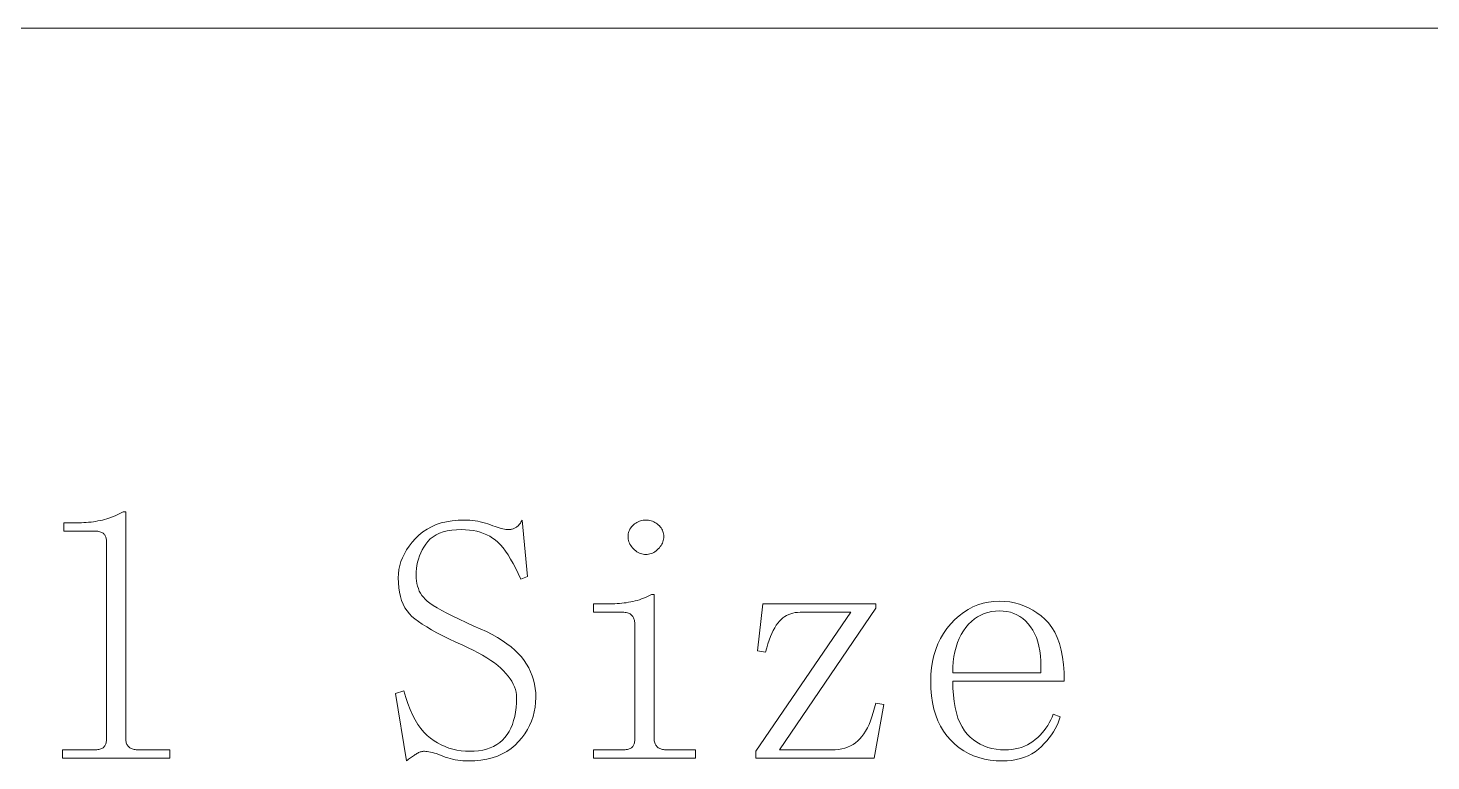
# Model space of a CAD drawing. Extents: x 1 to 297, y 1 to 210.
# Drawn here: x 8.89 to 17.63, y 51.94 to 56.51 of the extents above; entities that cross this region are included whole.
import ezdxf

# ---------------------------------------------------------------- set-up
doc = ezdxf.new("R2010")
doc.units = 0

msp = doc.modelspace()

# ---------------------------------------------------------------- linework, layer by layer
at = {"color": 7, "lineweight": 13}
msp.add_line((1.3055, 56.5077), (219.3213, 56.5077), dxfattribs=at)
for points in [[(9.2055, 53.4277), (9.2208, 53.4279), (9.236, 53.4284), (9.251, 53.4293), (9.2658, 53.4305), (9.2805, 53.432), (9.295, 53.4339), (9.3093, 53.4361), (9.3234, 53.4387), (9.3374, 53.4416), (9.3512, 53.4449), (9.3648, 53.4485), (9.3783, 53.4524), (9.3916, 53.4567), (9.4047, 53.4613), (9.4176, 53.4663), (9.4304, 53.4716), (9.443, 53.4773), (9.4554, 53.4833), (9.4677, 53.4896), (9.4798, 53.4963), (9.4969, 53.4963), (9.4969, 52.082), (9.4971, 52.0753), (9.4978, 52.069), (9.4989, 52.063), (9.5004, 52.0573), (9.5023, 52.052), (9.5046, 52.047), (9.5074, 52.0424), (9.5106, 52.0381), (9.5143, 52.0342), (9.5184, 52.0306), (9.5228, 52.0273), (9.5274, 52.0244), (9.5324, 52.0218), (9.5376, 52.0196), (9.543, 52.0177), (9.5487, 52.0162), (9.5547, 52.015), (9.5609, 52.0141), (9.5673, 52.0136), (9.5741, 52.0134), (9.7712, 52.0134), (9.7712, 51.962), (9.1026, 51.962), (9.1026, 52.0134), (9.2998, 52.0134), (9.3081, 52.0136), (9.3159, 52.0141), (9.3232, 52.015), (9.33, 52.0162), (9.3362, 52.0177), (9.342, 52.0196), (9.3472, 52.0218), (9.3519, 52.0244), (9.3561, 52.0273), (9.3598, 52.0306), (9.363, 52.0342), (9.366, 52.0381), (9.3685, 52.0424), (9.3708, 52.047), (9.3726, 52.052), (9.3742, 52.0573), (9.3754, 52.063), (9.3762, 52.069), (9.3768, 52.0753), (9.3769, 52.082), (9.3769, 53.3077), (9.3768, 53.3144), (9.3762, 53.3207), (9.3754, 53.3267), (9.3742, 53.3324), (9.3726, 53.3377), (9.3708, 53.3427), (9.3685, 53.3473), (9.366, 53.3516), (9.363, 53.3555), (9.3598, 53.3591), (9.3561, 53.3624), (9.3519, 53.3653), (9.3472, 53.3679), (9.342, 53.3701), (9.3362, 53.372), (9.33, 53.3735), (9.3232, 53.3747), (9.3159, 53.3756), (9.3081, 53.3761), (9.2998, 53.3763), (9.1112, 53.3763), (9.1112, 53.4277)], [(11.5969, 52.6649), (11.5521, 52.6852), (11.5102, 52.705), (11.4712, 52.7243), (11.4351, 52.743), (11.4019, 52.7613), (11.3717, 52.779), (11.3443, 52.7963), (11.3199, 52.813), (11.2984, 52.8292), (11.2798, 52.8449), (11.2635, 52.8611), (11.2489, 52.8791), (11.2361, 52.8989), (11.2249, 52.9203), (11.2155, 52.9434), (11.2078, 52.9683), (11.2018, 52.9949), (11.1975, 53.0231), (11.1949, 53.0531), (11.1941, 53.0849), (11.1951, 53.1104), (11.1984, 53.1358), (11.2037, 53.1608), (11.2112, 53.1857), (11.2209, 53.2102), (11.2326, 53.2345), (11.2466, 53.2586), (11.2626, 53.2823), (11.2809, 53.3059), (11.3012, 53.3291), (11.3235, 53.3511), (11.3477, 53.3708), (11.3736, 53.3882), (11.4013, 53.4032), (11.4309, 53.4159), (11.4622, 53.4263), (11.4953, 53.4344), (11.5302, 53.4402), (11.567, 53.4437), (11.6055, 53.4449), (11.6226, 53.4446), (11.6394, 53.4437), (11.6562, 53.4422), (11.6727, 53.4401), (11.6891, 53.4374), (11.7053, 53.4341), (11.7213, 53.4302), (11.7372, 53.4257), (11.7528, 53.4206), (11.7684, 53.4149), (11.7834, 53.4092), (11.7975, 53.4041), (11.8108, 53.3996), (11.8232, 53.3957), (11.8348, 53.3924), (11.8455, 53.3897), (11.8554, 53.3876), (11.8644, 53.3861), (11.8725, 53.3852), (11.8798, 53.3849), (11.8849, 53.385), (11.8899, 53.3854), (11.8948, 53.386), (11.8997, 53.3869), (11.9044, 53.3881), (11.9091, 53.3895), (11.9137, 53.3912), (11.9182, 53.3931), (11.9226, 53.3953), (11.9269, 53.3977), (11.9312, 53.4005), (11.9353, 53.4037), (11.9394, 53.4074), (11.9434, 53.4114), (11.9473, 53.4159), (11.9511, 53.4209), (11.9548, 53.4262), (11.9585, 53.432), (11.962, 53.4382), (11.9655, 53.4449), (11.9998, 53.0934), (11.9569, 53.0763), (11.9415, 53.1111), (11.9259, 53.1437), (11.9103, 53.1739), (11.8945, 53.2018), (11.8787, 53.2274), (11.8628, 53.2506), (11.8468, 53.2716), (11.8308, 53.2902), (11.8146, 53.3066), (11.7984, 53.3206), (11.7816, 53.3328), (11.7639, 53.3437), (11.7453, 53.3534), (11.7257, 53.3617), (11.7051, 53.3688), (11.6837, 53.3746), (11.6613, 53.3791), (11.6379, 53.3823), (11.6136, 53.3842), (11.5884, 53.3849), (11.5568, 53.384), (11.5273, 53.3813), (11.4999, 53.3768), (11.4745, 53.3705), (11.4512, 53.3624), (11.43, 53.3525), (11.4108, 53.3408), (11.3936, 53.3273), (11.3785, 53.312), (11.3655, 53.2949), (11.3541, 53.2767), (11.3439, 53.2583), (11.3349, 53.2397), (11.3271, 53.2208), (11.3205, 53.2016), (11.3151, 53.1822), (11.3109, 53.1626), (11.3079, 53.1426), (11.3061, 53.1224), (11.3055, 53.102), (11.3061, 53.0835), (11.3077, 53.0658), (11.3105, 53.0489), (11.3144, 53.0327), (11.3194, 53.0174), (11.3256, 53.0027), (11.3328, 52.9889), (11.3412, 52.9758), (11.3506, 52.9635), (11.3612, 52.952), (11.3743, 52.9403), (11.3912, 52.9275), (11.412, 52.9136), (11.4366, 52.8985), (11.4651, 52.8824), (11.4975, 52.8651), (11.5337, 52.8467), (11.5738, 52.8272), (11.6177, 52.8066), (11.6655, 52.7849), (11.7055, 52.7675), (11.7432, 52.7497), (11.7785, 52.7315), (11.8116, 52.7129), (11.8423, 52.6938), (11.8707, 52.6743), (11.8968, 52.6544), (11.9206, 52.634), (11.9421, 52.6132), (11.9612, 52.592), (11.9783, 52.5702), (11.9936, 52.5476), (12.0071, 52.5242), (12.0188, 52.5001), (12.0287, 52.4752), (12.0368, 52.4495), (12.0431, 52.4231), (12.0476, 52.3959), (12.0503, 52.3679), (12.0512, 52.3391), (12.0501, 52.3086), (12.0469, 52.2788), (12.0416, 52.2497), (12.0341, 52.2212), (12.0244, 52.1934), (12.0126, 52.1663), (11.9987, 52.1399), (11.9826, 52.1142), (11.9644, 52.0892), (11.9441, 52.0649), (11.9217, 52.0421), (11.8973, 52.0217), (11.8709, 52.0037), (11.8426, 51.9881), (11.8123, 51.9749), (11.78, 51.9641), (11.7458, 51.9557), (11.7096, 51.9497), (11.6714, 51.9461), (11.6312, 51.9449), (11.6142, 51.9452), (11.5974, 51.9461), (11.5809, 51.9476), (11.5647, 51.9497), (11.5487, 51.9524), (11.533, 51.9557), (11.5175, 51.9596), (11.5023, 51.9641), (11.4873, 51.9692), (11.4726, 51.9749), (11.4584, 51.9806), (11.4447, 51.9857), (11.4316, 51.9902), (11.4192, 51.9941), (11.4073, 51.9974), (11.396, 52.0001), (11.3853, 52.0022), (11.3753, 52.0037), (11.3658, 52.0046), (11.3569, 52.0049), (11.3518, 52.0047), (11.3466, 52.0042), (11.3415, 52.0033), (11.3364, 52.0021), (11.3312, 52.0006), (11.3261, 51.9987), (11.3209, 51.9965), (11.3158, 51.9939), (11.3106, 51.991), (11.3055, 51.9877), (11.3003, 51.9842), (11.2949, 51.9805), (11.2893, 51.9767), (11.2836, 51.9726), (11.2776, 51.9684), (11.2716, 51.9641), (11.2653, 51.9595), (11.2589, 51.9548), (11.2523, 51.9499), (11.2455, 51.9449), (11.1769, 52.3649), (11.2284, 52.382), (11.2408, 52.3405), (11.2542, 52.3016), (11.2686, 52.2654), (11.2839, 52.2318), (11.3001, 52.2009), (11.3173, 52.1727), (11.3355, 52.1471), (11.3545, 52.1242), (11.3745, 52.1039), (11.3955, 52.0863), (11.4172, 52.0708), (11.4396, 52.057), (11.4625, 52.0448), (11.486, 52.0342), (11.5101, 52.0252), (11.5349, 52.0179), (11.5602, 52.0122), (11.5861, 52.0081), (11.6127, 52.0057), (11.6398, 52.0049), (11.6682, 52.0057), (11.6952, 52.0083), (11.7207, 52.0126), (11.7447, 52.0186), (11.7673, 52.0263), (11.7884, 52.0357), (11.8081, 52.0469), (11.8263, 52.0597), (11.8431, 52.0743), (11.8584, 52.0906), (11.8722, 52.1085), (11.8846, 52.1279), (11.8955, 52.1489), (11.905, 52.1715), (11.913, 52.1956), (11.9196, 52.2212), (11.9247, 52.2484), (11.9283, 52.2771), (11.9305, 52.3073), (11.9312, 52.3391), (11.9304, 52.3562), (11.928, 52.3733), (11.9239, 52.3902), (11.9182, 52.407), (11.9109, 52.4238), (11.9019, 52.4405), (11.8913, 52.457), (11.8791, 52.4735), (11.8653, 52.49), (11.8498, 52.5063), (11.8326, 52.5225), (11.8136, 52.5387), (11.7928, 52.5548), (11.7702, 52.5707), (11.7459, 52.5866), (11.7197, 52.6025), (11.6917, 52.6182), (11.6619, 52.6338), (11.6303, 52.6494)], [(12.7369, 53.4449), (12.7454, 53.4446), (12.7537, 53.4437), (12.7619, 53.4422), (12.7698, 53.4401), (12.7776, 53.4374), (12.7853, 53.4341), (12.7927, 53.4302), (12.8, 53.4257), (12.8071, 53.4206), (12.8141, 53.4149), (12.8206, 53.4087), (12.8264, 53.4023), (12.8316, 53.3957), (12.836, 53.3888), (12.8398, 53.3816), (12.8429, 53.3742), (12.8453, 53.3666), (12.847, 53.3586), (12.848, 53.3504), (12.8484, 53.342), (12.848, 53.3335), (12.847, 53.3252), (12.8453, 53.3171), (12.8429, 53.3091), (12.8398, 53.3013), (12.836, 53.2937), (12.8316, 53.2862), (12.8264, 53.2789), (12.8206, 53.2718), (12.8141, 53.2649), (12.8071, 53.2583), (12.8, 53.2525), (12.7927, 53.2474), (12.7853, 53.2429), (12.7776, 53.2391), (12.7698, 53.2361), (12.7619, 53.2337), (12.7537, 53.2319), (12.7454, 53.2309), (12.7369, 53.2306), (12.7284, 53.2309), (12.7201, 53.2319), (12.712, 53.2337), (12.704, 53.2361), (12.6962, 53.2391), (12.6886, 53.2429), (12.6811, 53.2474), (12.6738, 53.2525), (12.6667, 53.2583), (12.6598, 53.2649), (12.6533, 53.2718), (12.6474, 53.2789), (12.6423, 53.2862), (12.6378, 53.2937), (12.6341, 53.3013), (12.631, 53.3091), (12.6286, 53.3171), (12.6269, 53.3252), (12.6258, 53.3335), (12.6255, 53.342), (12.6258, 53.3504), (12.6269, 53.3586), (12.6286, 53.3666), (12.631, 53.3742), (12.6341, 53.3816), (12.6378, 53.3888), (12.6423, 53.3957), (12.6474, 53.4023), (12.6533, 53.4087), (12.6598, 53.4149), (12.6667, 53.4206), (12.6738, 53.4257), (12.6811, 53.4302), (12.6886, 53.4341), (12.6962, 53.4374), (12.704, 53.4401), (12.712, 53.4422), (12.7201, 53.4437), (12.7284, 53.4446)], [(12.6684, 52.7934), (12.6682, 52.8002), (12.6677, 52.8066), (12.6668, 52.8128), (12.6656, 52.8188), (12.6641, 52.8245), (12.6622, 52.8299), (12.66, 52.8351), (12.6574, 52.8401), (12.6545, 52.8447), (12.6512, 52.8491), (12.6475, 52.8532), (12.6433, 52.8569), (12.6386, 52.8601), (12.6334, 52.8629), (12.6276, 52.8652), (12.6214, 52.8671), (12.6146, 52.8686), (12.6073, 52.8697), (12.5995, 52.8704), (12.5912, 52.8706), (12.4112, 52.8706), (12.4112, 52.922), (12.4969, 52.922), (12.5123, 52.9221), (12.5274, 52.9225), (12.5424, 52.9232), (12.5573, 52.9241), (12.5719, 52.9252), (12.5864, 52.9266), (12.6007, 52.9283), (12.6149, 52.9302), (12.6288, 52.9324), (12.6426, 52.9349), (12.6563, 52.9376), (12.6697, 52.9409), (12.683, 52.9445), (12.6961, 52.9486), (12.7091, 52.9531), (12.7218, 52.958), (12.7344, 52.9634), (12.7469, 52.9691), (12.7591, 52.9754), (12.7712, 52.982), (12.7884, 52.982), (12.7884, 52.082), (12.7886, 52.0753), (12.7892, 52.069), (12.7903, 52.063), (12.7918, 52.0573), (12.7937, 52.052), (12.7961, 52.047), (12.7989, 52.0424), (12.8021, 52.0381), (12.8057, 52.0342), (12.8098, 52.0306), (12.8142, 52.0273), (12.8189, 52.0244), (12.8238, 52.0218), (12.829, 52.0196), (12.8344, 52.0177), (12.8401, 52.0162), (12.8461, 52.015), (12.8523, 52.0141), (12.8588, 52.0136), (12.8655, 52.0134), (13.0455, 52.0134), (13.0455, 51.962), (12.4112, 51.962), (12.4112, 52.0134), (12.5912, 52.0134), (12.5995, 52.0136), (12.6073, 52.0141), (12.6146, 52.015), (12.6214, 52.0162), (12.6276, 52.0177), (12.6334, 52.0196), (12.6386, 52.0218), (12.6433, 52.0244), (12.6475, 52.0273), (12.6512, 52.0306), (12.6545, 52.0342), (12.6574, 52.0381), (12.66, 52.0424), (12.6622, 52.047), (12.6641, 52.052), (12.6656, 52.0573), (12.6668, 52.063), (12.6677, 52.069), (12.6682, 52.0753), (12.6684, 52.082)], [(14.2198, 52.2963), (14.1598, 51.962), (13.4226, 51.962), (13.4226, 52.0049), (14.0141, 52.8706), (13.6969, 52.8706), (13.6818, 52.87), (13.6671, 52.8683), (13.653, 52.8656), (13.6393, 52.8617), (13.6262, 52.8566), (13.6136, 52.8505), (13.6015, 52.8433), (13.59, 52.8349), (13.5789, 52.8254), (13.5684, 52.8149), (13.5582, 52.8029), (13.5485, 52.7893), (13.539, 52.7741), (13.53, 52.7573), (13.5212, 52.7388), (13.5128, 52.7187), (13.5048, 52.697), (13.497, 52.6736), (13.4897, 52.6486), (13.4826, 52.622), (13.4312, 52.6306), (13.4655, 52.922), (14.1684, 52.922), (14.1684, 52.8963), (13.5684, 52.0134), (13.8941, 52.0134), (13.9159, 52.0141), (13.9368, 52.0162), (13.9567, 52.0196), (13.9757, 52.0244), (13.9937, 52.0306), (14.0108, 52.0381), (14.027, 52.047), (14.0422, 52.0573), (14.0565, 52.069), (14.0698, 52.082), (14.0823, 52.0966), (14.0943, 52.1129), (14.1057, 52.1309), (14.1164, 52.1506), (14.1266, 52.172), (14.1361, 52.1951), (14.1451, 52.22), (14.1534, 52.2466), (14.1612, 52.2749), (14.1684, 52.3049)], [(14.6484, 52.442), (14.6493, 52.397), (14.652, 52.3547), (14.6565, 52.3151), (14.6628, 52.2781), (14.6709, 52.2438), (14.6808, 52.2121), (14.6925, 52.1831), (14.706, 52.1567), (14.7213, 52.133), (14.7384, 52.112), (14.7569, 52.0933), (14.7766, 52.0765), (14.7974, 52.0617), (14.8193, 52.0489), (14.8423, 52.0381), (14.8664, 52.0292), (14.8917, 52.0223), (14.918, 52.0174), (14.9455, 52.0144), (14.9741, 52.0134), (14.996, 52.0141), (15.0173, 52.016), (15.0378, 52.0192), (15.0577, 52.0237), (15.0769, 52.0295), (15.0954, 52.0366), (15.1133, 52.0449), (15.1304, 52.0546), (15.1469, 52.0655), (15.1626, 52.0777), (15.1776, 52.0909), (15.1918, 52.1046), (15.2051, 52.119), (15.2175, 52.1339), (15.2291, 52.1495), (15.2398, 52.1657), (15.2496, 52.1824), (15.2586, 52.1998), (15.2668, 52.2177), (15.2741, 52.2363), (15.3169, 52.2191), (15.3111, 52.2003), (15.3041, 52.1816), (15.2957, 52.163), (15.2861, 52.1444), (15.2751, 52.1259), (15.2629, 52.1075), (15.2494, 52.0892), (15.2346, 52.071), (15.2186, 52.0529), (15.2012, 52.0349), (15.1826, 52.0178), (15.1626, 52.0025), (15.1414, 51.989), (15.1189, 51.9773), (15.0951, 51.9674), (15.0701, 51.9593), (15.0437, 51.953), (15.0161, 51.9485), (14.9871, 51.9458), (14.9569, 51.9449), (14.9182, 51.9461), (14.881, 51.95), (14.8452, 51.9564), (14.8109, 51.9654), (14.778, 51.977), (14.7466, 51.9911), (14.7166, 52.0079), (14.6881, 52.0271), (14.6611, 52.049), (14.6355, 52.0734), (14.6119, 52.1003), (14.5908, 52.1293), (14.5721, 52.1606), (14.556, 52.1941), (14.5423, 52.2299), (14.5311, 52.2678), (14.5224, 52.308), (14.5162, 52.3505), (14.5125, 52.3951), (14.5112, 52.442), (14.5125, 52.4841), (14.5162, 52.5248), (14.5224, 52.564), (14.5311, 52.6018), (14.5423, 52.6381), (14.556, 52.6729), (14.5721, 52.7063), (14.5908, 52.7382), (14.6119, 52.7687), (14.6355, 52.7977), (14.6609, 52.8246), (14.6874, 52.8486), (14.7151, 52.8698), (14.7438, 52.8882), (14.7737, 52.9038), (14.8047, 52.9165), (14.8368, 52.9264), (14.87, 52.9335), (14.9043, 52.9377), (14.9398, 52.9391), (14.9719, 52.938), (15.0032, 52.9347), (15.0336, 52.9291), (15.0632, 52.9213), (15.0919, 52.9113), (15.1198, 52.899), (15.1468, 52.8845), (15.1729, 52.8678), (15.1982, 52.8489), (15.2226, 52.8277), (15.2454, 52.8038), (15.2658, 52.7766), (15.2838, 52.7462), (15.2994, 52.7125), (15.3126, 52.6756), (15.3234, 52.6354), (15.3318, 52.5919), (15.3378, 52.5452), (15.3414, 52.4952), (15.3426, 52.442)], [(15.1969, 52.4934), (15.1978, 52.5302), (15.1971, 52.5653), (15.1947, 52.5985), (15.1908, 52.6299), (15.1851, 52.6595), (15.1779, 52.6873), (15.169, 52.7133), (15.1585, 52.7375), (15.1464, 52.76), (15.1326, 52.7806), (15.1176, 52.7993), (15.1016, 52.8161), (15.0847, 52.8308), (15.0668, 52.8437), (15.048, 52.8545), (15.0282, 52.8634), (15.0075, 52.8703), (14.9859, 52.8752), (14.9633, 52.8782), (14.9398, 52.8791), (14.9145, 52.8781), (14.8902, 52.875), (14.8669, 52.8699), (14.8445, 52.8627), (14.823, 52.8534), (14.8025, 52.8421), (14.7829, 52.8287), (14.7642, 52.8133), (14.7465, 52.7958), (14.7298, 52.7763), (14.7143, 52.7549), (14.7005, 52.7321), (14.6883, 52.7076), (14.6777, 52.6817), (14.6687, 52.6541), (14.6614, 52.6251), (14.6557, 52.5945), (14.6516, 52.5623), (14.6492, 52.5287), (14.6484, 52.4934)]]:
    msp.add_lwpolyline(points, close=True, dxfattribs=at)

doc.saveas('drawing.dxf')
